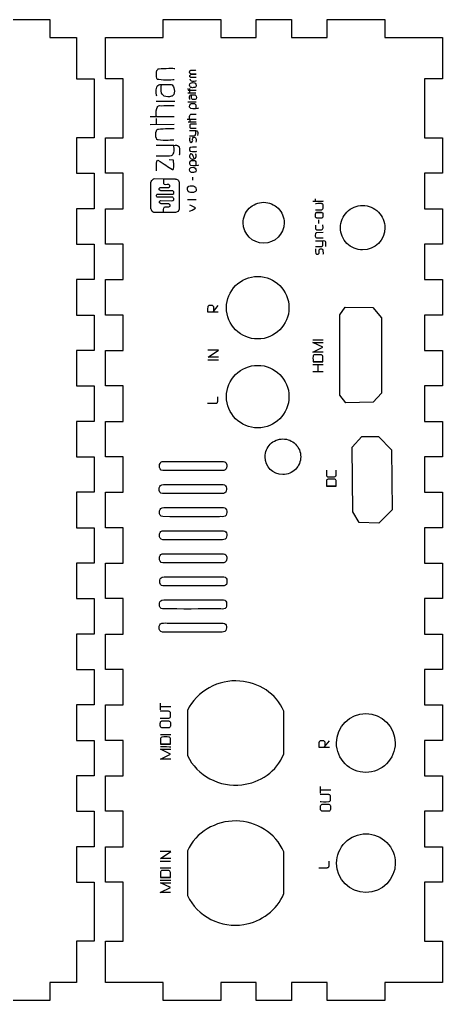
# Model space of a CAD drawing. Extents: x 0 to 1159, y 2 to 472.
# Drawn here: x 403.3 to 606.1, y 1.7 to 472.3 of the extents above; entities that cross this region are included whole.
import ezdxf

# ---------------------------------------------------------------- set-up
doc = ezdxf.new("R2010")
doc.units = 0
doc.layers.add('Imprimir', color=7, linetype='CONTINUOUS')

msp = doc.modelspace()

# ---------------------------------------------------------------- linework, layer by layer
at = {"layer": 'Imprimir', "color": 5}
msp.add_lwpolyline([(396.610632, 472.292005), (417.870568, 472.292005), (417.870568, 463.788055), (430.62652, 463.788055), (430.62652, 443.945502), (439.13044, 443.945502), (439.13044, 415.598997), (430.62652, 415.598997), (430.62652, 398.591095), (439.13044, 398.591095), (439.13044, 381.583213), (430.62652, 381.583213), (430.62652, 364.575317), (439.13044, 364.575317), (439.13044, 347.567421), (430.62652, 347.567421), (430.62652, 330.559517), (439.13044, 330.559517), (439.13044, 313.551613), (430.62652, 313.551613), (430.62652, 296.543717), (439.13044, 296.543717), (439.13044, 279.535813), (430.62652, 279.535813), (430.62652, 262.527909), (439.13044, 262.527909), (439.13044, 245.520005), (430.62652, 245.520005), (430.62652, 228.512109), (439.13044, 228.512109), (439.13044, 211.504205), (430.62652, 211.504205), (430.62652, 194.496301), (439.13044, 194.496301), (439.13044, 177.488397), (430.62652, 177.488397), (430.62652, 160.480493), (439.13044, 160.480493), (439.13044, 143.472597), (430.62652, 143.472597), (430.62652, 126.464693), (439.13044, 126.464693), (439.13044, 109.456789), (430.62652, 109.456789), (430.62652, 92.448885), (439.13044, 92.448885), (439.13044, 75.440989), (430.62652, 75.440989), (430.62652, 58.433085), (439.13044, 58.433085), (439.13044, 30.086581), (430.62652, 30.086581), (430.62652, 10.244029), (417.870568, 10.244029), (417.870568, 1.740077), (396.610632, 1.740077)], dxfattribs=at)
for points in [[(606.095368, 313.551597), (606.095368, 296.543701), (597.591416, 296.543701), (597.591416, 279.535797), (606.095368, 279.535797), (606.095368, 262.527893), (597.591416, 262.527893), (597.591416, 245.519989), (606.095368, 245.519989), (606.095368, 228.512093), (597.591416, 228.512093), (597.591416, 211.504189), (606.095368, 211.504189), (606.095368, 194.496293), (597.591416, 194.496293), (597.591416, 177.488389), (606.095368, 177.488389), (606.095368, 160.480485), (597.591416, 160.480485), (597.591416, 143.472589), (606.095368, 143.472589), (606.095368, 126.464685), (597.591416, 126.464685), (597.591416, 109.456781), (606.095368, 109.456781), (606.095368, 92.448877), (597.591416, 92.448877), (597.591416, 75.440981), (606.095368, 75.440981), (606.095368, 58.433077), (597.591416, 58.433077), (597.591416, 30.086573), (606.095368, 30.086573), (606.095368, 10.244029), (578.457528, 10.244029), (578.457528, 1.740077), (550.819672, 1.740077), (550.819672, 10.244029), (533.811768, 10.244029), (533.811768, 1.740077), (516.80388, 1.740077), (516.80388, 10.244029), (499.795968, 10.244029), (499.795968, 1.740077), (472.15812, 1.740077), (472.15812, 10.244029), (444.52028, 10.244029), (444.52028, 30.086573), (453.024232, 30.086573), (453.024232, 58.433077), (444.52028, 58.433077), (444.52028, 75.440981), (453.024232, 75.440981), (453.024232, 92.448877), (444.52028, 92.448877), (444.52028, 109.456781), (453.024232, 109.456781), (453.024232, 126.464685), (444.52028, 126.464685), (444.52028, 143.472589), (453.024232, 143.472589), (453.024232, 160.480485), (444.52028, 160.480485), (444.52028, 177.488389), (453.024232, 177.488389), (453.024232, 194.496293), (444.52028, 194.496293), (444.52028, 211.504189), (453.024232, 211.504189), (453.024232, 228.512093), (444.52028, 228.512093), (444.52028, 245.519989), (453.024232, 245.519989), (453.024232, 262.527893), (444.52028, 262.527893), (444.52028, 279.535797), (453.024232, 279.535797), (453.024232, 296.543701), (444.52028, 296.543701), (444.52028, 313.551597), (453.024232, 313.551597), (453.024232, 330.559501), (444.52028, 330.559501), (444.52028, 347.567397), (453.024232, 347.567397), (453.024232, 364.575301), (444.52028, 364.575301), (444.52028, 381.583205), (453.024232, 381.583205), (453.024232, 398.591101), (444.52028, 398.591101), (444.52028, 415.599021), (453.024232, 415.599021), (453.024232, 443.945537), (444.52028, 443.945537), (444.52028, 463.788104), (472.15812, 463.788104), (472.15812, 472.292062), (499.795968, 472.292062), (499.795968, 463.788104), (516.80388, 463.788104), (516.80388, 472.292062), (533.811768, 472.292062), (533.811768, 463.788104), (550.819672, 463.788104), (550.819672, 472.292062), (578.457528, 472.292062), (578.457528, 463.788104), (606.095368, 463.788104), (606.095368, 443.945537), (597.591416, 443.945537), (597.591416, 415.599021), (606.095368, 415.599021), (606.095368, 398.591101), (597.591416, 398.591101), (597.591416, 381.583205), (606.095368, 381.583205), (606.095368, 364.575301), (597.591416, 364.575301), (597.591416, 347.567397), (606.095368, 347.567397), (606.095368, 330.559501), (597.591416, 330.559501), (597.591416, 313.551597), (606.095368, 313.551597)], [(520.385152, 365.005181), (520.385152, 365.005181)], [(567.857848, 361.788805), (567.857848, 361.788805)], [(572.673032, 334.135365), (576.849976, 329.231997), (576.84996, 293.092205), (572.854616, 288.733645), (559.778944, 288.370445), (556.87324, 292.184205), (556.87324, 330.684717), (559.415728, 334.316877), (572.673032, 334.135365)], [(517.535048, 319.066397), (517.535048, 319.066397)], [(517.535048, 276.417693), (517.535048, 276.417693)], [(581.684368, 265.874989), (581.98724, 237.150853), (575.626224, 230.685597), (566.236144, 231.040629), (563.20708, 236.190021), (562.904168, 267.086357), (567.44776, 272.235717), (575.4748, 272.235877), (581.684368, 265.874989)], [(502.669768, 258.633053), (502.669768, 258.633045)], [(529.588128, 253.996133), (529.588128, 253.996133)], [(502.510192, 247.559029), (502.510192, 247.559029)], [(502.669768, 236.485117), (502.669768, 236.485117)], [(502.669768, 225.411157), (502.669768, 225.411157)], [(502.669768, 214.337173), (502.669768, 214.337165)], [(502.78568, 203.263245), (502.78568, 203.263237)], [(502.626112, 192.189237), (502.626112, 192.189237)], [(502.510192, 181.115317), (502.510192, 181.115309)], [(529.989024, 140.523501), (529.989024, 140.523501)], [(569.381056, 111.153165), (569.381056, 111.153165)], [(529.989024, 73.031421), (529.989024, 73.031421)], [(569.436112, 53.472397), (569.436112, 53.472397)]]:
    msp.add_lwpolyline(points, close=True, dxfattribs=at)
at = {"layer": 'Imprimir', "color": 7}
for points in [[(485.231504, 445.86862), (485.549704, 446.11606), (487.989224, 446.13446)], [(487.953872, 444.525257), (485.514352, 444.560457)], [(483.95872, 439.221975), (484.24156, 438.514853), (488.059944, 438.514853)], [(484.913312, 438.479493), (484.913312, 439.257335)], [(484.966072, 437.140693), (485.000472, 438.010373)], [(468.826312, 433.209002), (477.72632, 433.209002)], [(483.967624, 437.140693), (487.89256, 437.170293), (487.89256, 437.170293), (487.89256, 437.170293)], [(483.990984, 432.922682), (488.090992, 432.922682)], [(484.87796, 430.3126), (484.94868, 431.33796)], [(465.926296, 425.808987), (477.52632, 425.808987)], [(468.926312, 422.008977), (469.026312, 424.908979)], [(483.744504, 424.553619), (488.026352, 424.553619)], [(485.166072, 423.240579), (485.200472, 424.110259)], [(466.026296, 422.008977), (477.42632, 422.108977), (477.42632, 422.108977), (477.42632, 422.108977)], [(484.167624, 423.240579), (488.092568, 423.270179), (488.092568, 423.270179), (488.092568, 423.270179)], [(487.799944, 418.928406), (484.911728, 418.928406), (484.877328, 418.928406), (484.877328, 418.928406)], [(488.69392, 416.702077), (488.69392, 416.702077), (488.69392, 416.702077)], [(477.32632, 411.908946), (468.926312, 411.908946), (468.826312, 411.908946), (468.826312, 411.908946)], [(477.12632, 404.908932), (475.026312, 405.008932), (475.026312, 405.008932)], [(479.926328, 407.208934), (479.926328, 407.208934), (479.926328, 407.208934)], [(484.913312, 402.982841), (484.984032, 404.008212)], [(467.930672, 395.982989), (472.463472, 395.958189)], [(472.45856, 393.426821), (472.45856, 395.857789), (477.997984, 395.857789)], [(486.39824, 395.239709), (486.39824, 396.760028)], [(466.302872, 381.558181), (466.302872, 394.204901)], [(470.796944, 391.739389), (474.84256, 391.739389)], [(479.926304, 394.104741), (479.926304, 381.332813)], [(469.308048, 388.470101), (476.545488, 388.470101)], [(476.745824, 387.042581), (469.358128, 387.042581)], [(476.82096, 390.147941), (471.086104, 390.147941)], [(545.2616, 385.281469), (545.2616, 386.331469)], [(470.935848, 385.464901), (476.370184, 385.339701)], [(474.84256, 383.937061), (471.186272, 383.912261)], [(472.864152, 382.409461), (474.59212, 382.409461)], [(548.886608, 385.231469), (548.886608, 385.281069)], [(478.14824, 379.755133), (467.705288, 379.755133)], [(545.2116, 381.106501), (548.286608, 381.106501)], [(545.2616, 373.706501), (545.2616, 371.981461)], [(546.8866, 374.431461), (546.8866, 376.206501)], [(548.886608, 372.331461), (548.836608, 373.781461)], [(545.8366, 370.231453), (548.911608, 370.306653)], [(545.8866, 371.456493), (548.186608, 371.456493)], [(548.886608, 367.456493), (546.0866, 367.456493)], [(545.1866, 366.206493), (548.761608, 366.206493)], [(496.248624, 332.213989), (498.515272, 335.126949)], [(498.55068, 332.001749), (493.636672, 332.001749)], [(548.862264, 312.684141), (543.894824, 312.684141), (548.73852, 315.105989), (544.018568, 317.439429), (548.897624, 317.457029)], [(498.688168, 310.292941), (493.8268, 310.310621), (498.688168, 313.651701), (493.685376, 313.651709), (493.685376, 313.651709), (493.685376, 313.651709)], [(543.986592, 306.868941), (548.861608, 306.868941)], [(546.4616, 303.543973), (546.4616, 306.819021)], [(544.011592, 303.518933), (548.886608, 303.518933)], [(498.352648, 289.316525), (498.352648, 291.357485)], [(470.841864, 141.101397), (470.841864, 144.371781)], [(470.841864, 142.710077), (475.809296, 142.745437)], [(470.7358, 140.465005), (470.7358, 140.465005), (470.7358, 140.465005)], [(551.931536, 123.122989), (547.017544, 123.122989)], [(549.629488, 123.335509), (551.896128, 126.248493)], [(475.826976, 117.448645), (470.859544, 117.448645), (475.703232, 119.870493), (470.983288, 122.203941), (475.862328, 122.221621)], [(547.641928, 101.101365), (547.641928, 104.371749)], [(547.535864, 100.464973), (547.535864, 100.464973), (547.535864, 100.464973)], [(547.641928, 102.710037), (552.60936, 102.745397)], [(475.809296, 69.762869), (470.947936, 69.780549), (475.809296, 73.121629), (470.806512, 73.121637), (470.806512, 73.121637), (470.806512, 73.121637)], [(551.764032, 66.492349), (551.764032, 68.533365)], [(475.773944, 53.428677), (470.806512, 53.428677), (475.650192, 55.850533), (470.930256, 58.183981), (475.809296, 58.201661)]]:
    msp.add_lwpolyline(points, dxfattribs=at)
for points in [[(485.443648, 439.787895), (485.44364, 439.787575)], [(485.408296, 399.129151), (485.408288, 399.128831)], [(484.630472, 389.583141), (484.630472, 389.582901)], [(545.3116, 377.581461), (545.3116, 377.581461)], [(545.77212, 379.781541), (548.186584, 379.781541)], [(544.068568, 308.064301), (548.8062, 308.064301)], [(544.068568, 308.064301), (544.068568, 308.064301)], [(550.468576, 248.375373), (555.206208, 248.375373)], [(550.468576, 248.375373), (550.468576, 248.375373)], [(471.513616, 132.545405), (471.513616, 132.545397)], [(470.983288, 124.678821), (475.720904, 124.678821)], [(470.983288, 124.678821), (470.983288, 124.678821)], [(548.31368, 92.545365), (548.31368, 92.545357)], [(470.930256, 60.658853), (475.667872, 60.658853)], [(470.930256, 60.658853), (470.930256, 60.658853)]]:
    msp.add_lwpolyline(points, close=True, dxfattribs=at)
for points in [[(469.226312, 444.109017), (468.87496, 445.045817), (468.773992, 447.01654), (469.226312, 447.909028)], [(469.226312, 447.909028), (469.4946, 448.43839), (469.637272, 448.63655), (470.226312, 448.70903)], [(470.226312, 448.70903), (472.625984, 449.00439), (477.72632, 448.90903), (477.72632, 448.90903)], [(485.019376, 446.6115), (484.850464, 446.92294), (484.841232, 447.241748), (484.984016, 447.566068)], [(484.984016, 447.566068), (485.07524, 447.773268), (485.299656, 447.918548), (485.514344, 447.990308)], [(485.514344, 447.990308), (486.274688, 448.244548), (487.918512, 447.919908), (487.918512, 447.919908)], [(470.126312, 443.509017), (469.45564, 443.643097), (469.46648, 443.468217), (469.226312, 444.109017)], [(477.52632, 443.409017), (477.52632, 443.409017), (472.834272, 442.967737), (470.126312, 443.509017)], [(485.054736, 444.913977), (484.898384, 445.21814), (484.933208, 445.6367), (485.231504, 445.86862)], [(484.913312, 443.853497), (484.913312, 443.853497), (485.244312, 443.101337), (485.585064, 442.934297)], [(485.44364, 446.29326), (485.276752, 446.35166), (485.103648, 446.45606), (485.019376, 446.6115)], [(485.514352, 444.560457), (485.514352, 444.560457), (485.143096, 444.742057), (485.054736, 444.913977)], [(487.989224, 446.13446), (487.989224, 446.13446), (486.211608, 446.02486), (485.44364, 446.29326)], [(485.585064, 442.934297), (486.336672, 442.565817), (488.095304, 443.004697), (488.095304, 443.004697)], [(469.126312, 435.509082), (469.126312, 435.509082), (468.513448, 438.576613), (469.126312, 439.909095)], [(469.126312, 439.909095), (469.383144, 440.467495), (469.913384, 441.063255), (470.526312, 441.109095)], [(470.526312, 441.109095), (472.345768, 441.245175), (474.058624, 441.170695), (476.02632, 441.109095)], [(471.426312, 437.009093), (470.935504, 438.213333), (471.326312, 440.909095), (471.326312, 440.909095)], [(476.02632, 441.109095), (476.68764, 441.088295), (477.10448, 440.232455), (477.32632, 439.609095)], [(477.32632, 439.609095), (477.695288, 438.572293), (477.740496, 437.282053), (477.22632, 436.309085)], [(484.948664, 440.317895), (484.948664, 440.317895), (484.778072, 441.197735), (484.984024, 441.555335)], [(485.44364, 439.787575), (485.182656, 439.924295), (484.948664, 440.317895), (484.948664, 440.317895)], [(484.984024, 441.555335), (485.129296, 441.807575), (485.326992, 441.896615), (485.726488, 442.014937)], [(487.31748, 439.716695), (486.558808, 439.665495), (485.997336, 439.497495), (485.443648, 439.787895)], [(485.726488, 442.014937), (486.125992, 442.133257), (486.442744, 442.114217), (487.140704, 442.014777)], [(487.140704, 442.014777), (487.458096, 441.969977), (487.82388, 441.578615), (487.91852, 441.272295)], [(487.88316, 440.070215), (487.784104, 439.840695), (487.566904, 439.733575), (487.31748, 439.716695)], [(487.91852, 441.272295), (488.03688, 440.889335), (488.042008, 440.438295), (487.88316, 440.070215)], [(472.726312, 435.609085), (472.146376, 435.872205), (471.666664, 436.419325), (471.426312, 437.009093)], [(476.12632, 435.509082), (475.043032, 435.174362), (473.758848, 435.140682), (472.726312, 435.609085)], [(477.22632, 436.309085), (477.014488, 435.908205), (476.559488, 435.642925), (476.12632, 435.509082)], [(484.933688, 433.991722), (484.933688, 433.991722), (484.699848, 435.162122), (484.933688, 435.670525)], [(484.933688, 435.670525), (485.031688, 435.883645), (485.234008, 436.110925), (485.467872, 436.128445)], [(485.467872, 436.128445), (486.162104, 436.179645), (486.815656, 436.151645), (487.566448, 436.128445)], [(485.811272, 434.564362), (485.624, 435.023722), (485.773112, 436.052285), (485.773112, 436.052285)], [(486.307296, 434.030122), (486.086016, 434.130442), (485.902976, 434.339242), (485.811272, 434.564362)], [(487.6046, 433.991722), (487.191256, 433.864042), (486.701272, 433.851082), (486.307296, 434.030122)], [(487.566448, 436.128445), (487.818776, 436.118045), (487.977832, 435.793965), (488.06248, 435.556125)], [(488.02432, 434.296842), (487.943488, 434.143962), (487.76988, 434.042682), (487.6046, 433.991722)], [(488.06248, 435.556125), (488.203264, 435.160442), (488.220512, 434.668122), (488.02432, 434.296842)], [(468.926312, 425.808987), (468.926312, 425.808987), (468.59752, 428.519549), (469.126312, 429.708992)], [(469.126312, 429.708992), (469.375256, 430.269), (469.81356, 431.01868), (470.426312, 431.009)], [(470.426312, 431.009), (472.657784, 430.9738), (477.42632, 431.109), (477.42632, 431.109)], [(485.479, 429.605552), (485.196904, 429.732432), (484.87796, 430.3126), (484.87796, 430.3126)], [(484.94868, 431.33796), (484.94868, 431.33796), (485.285992, 431.95092), (485.585072, 431.97436)], [(489.155968, 429.782032), (489.155968, 429.782032), (486.510984, 429.141312), (485.479, 429.605552)], [(485.585072, 431.97436), (486.117136, 432.01596), (486.608536, 432.0862), (487.211424, 432.04476)], [(487.211424, 432.04476), (487.503472, 432.02476), (487.676744, 431.64796), (487.777104, 431.373)], [(487.777104, 431.373), (487.975088, 430.83052), (487.777104, 429.640592), (487.777104, 429.640592)], [(484.85188, 424.553619), (484.85188, 424.553619), (484.730512, 425.751307), (484.92572, 426.276909)], [(484.92572, 426.276909), (485.017608, 426.524349), (485.1794, 426.855629), (485.405576, 426.851389)], [(485.405576, 426.851389), (486.229264, 426.835389), (487.989448, 426.895389), (487.989448, 426.895389)], [(468.926312, 415.208957), (468.574952, 416.145757), (468.473992, 418.116486), (468.926312, 419.008966)], [(468.926312, 419.008966), (469.1946, 419.538329), (469.337272, 419.736489), (469.926312, 419.808969)], [(469.926312, 419.808969), (472.325984, 420.104329), (477.42632, 420.008969), (477.42632, 420.008969)], [(485.166728, 420.340249), (485.04444, 420.731369), (485.009304, 421.554097), (485.166728, 421.926577)], [(485.166728, 421.926577), (485.260112, 422.147617), (485.309768, 422.230257), (485.514784, 422.260577)], [(485.479976, 420.089929), (485.246552, 420.146729), (485.25032, 420.072329), (485.166728, 420.340249)], [(488.055592, 420.049129), (488.055592, 420.049129), (486.422496, 419.864889), (485.479976, 420.089929)], [(485.514784, 422.260577), (486.35, 422.383857), (488.1252, 422.343937), (488.1252, 422.343937)], [(487.73116, 418.928566), (487.73116, 418.928566), (488.207064, 419.049446), (488.418832, 418.928566)], [(487.765544, 417.222957), (487.928776, 417.745285), (487.799944, 418.928406), (487.799944, 418.928406)], [(488.418832, 418.928566), (488.523656, 418.868566), (488.614792, 418.740646), (488.65952, 418.596966)], [(469.826312, 414.608954), (469.15564, 414.743037), (469.16648, 414.568154), (468.926312, 415.208957)], [(477.22632, 414.508954), (477.22632, 414.508954), (472.534272, 414.067674), (469.826312, 414.608954)], [(485.019376, 415.781197), (485.019376, 415.781197), (484.68468, 414.473914), (484.948656, 413.907354)], [(484.877328, 416.607277), (484.877328, 416.607277), (486.592688, 416.496477), (487.38732, 416.654477)], [(486.29216, 413.907434), (486.551712, 414.372314), (486.092816, 415.004237), (486.36288, 415.463037)], [(486.36288, 415.463037), (486.539504, 415.763117), (486.98104, 415.977037), (487.31748, 415.887277)], [(487.31748, 415.887277), (487.684152, 415.789437), (487.880504, 415.331677), (487.989232, 414.968077)], [(487.38732, 416.654477), (487.579824, 416.692877), (487.688616, 416.976877), (487.765544, 417.222957)], [(487.989232, 414.968077), (488.124464, 414.515834), (487.918512, 413.553834), (487.918512, 413.553834)], [(488.65952, 418.596966), (488.840296, 418.016246), (488.69392, 416.702077), (488.69392, 416.702077)], [(477.12632, 411.908946), (477.12632, 411.908946), (478.510408, 412.164066), (479.126328, 411.908946)], [(477.22632, 408.308942), (477.701072, 409.411502), (477.32632, 411.908946), (477.32632, 411.908946)], [(479.126328, 411.908946), (479.431192, 411.782706), (479.696248, 411.512224), (479.826328, 411.208944)], [(479.826328, 411.208944), (480.352096, 409.983184), (479.926328, 407.208934), (479.926328, 407.208934)], [(485.075208, 409.240702), (484.94496, 409.631582), (484.907536, 410.453664), (485.075208, 410.825904)], [(484.948656, 413.907354), (485.06216, 413.663754), (485.317624, 413.438874), (485.585056, 413.412394)], [(485.075208, 410.825904), (485.174664, 411.046784), (485.227552, 411.129424), (485.445912, 411.159664)], [(485.445912, 411.159664), (486.33548, 411.282864), (488.2262, 411.242944), (488.2262, 411.242944)], [(485.585056, 413.412394), (485.925976, 413.378794), (486.125152, 413.608314), (486.29216, 413.907434)], [(469.026312, 399.808919), (469.026312, 399.808919), (468.7504, 405.337572), (469.626312, 404.808932)], [(468.826312, 407.008934), (468.826312, 407.008934), (473.815224, 406.775014), (476.12632, 407.108934)], [(469.626312, 404.808932), (472.659072, 402.978441), (474.497592, 401.649481), (476.62632, 400.408921)], [(476.12632, 407.108934), (476.686184, 407.189814), (477.0026, 407.789342), (477.22632, 408.308942)], [(476.62632, 400.408921), (477.716952, 399.773319), (477.12632, 404.908932), (477.12632, 404.908932)], [(484.8426, 406.907014), (484.80108, 406.364852), (485.174592, 405.746052), (485.655776, 405.492772)], [(485.691128, 407.967662), (485.2402, 408.008462), (484.877184, 407.358454), (484.8426, 406.907014)], [(485.40884, 408.990622), (485.160224, 409.047422), (485.16424, 408.973022), (485.075208, 409.240702)], [(488.152064, 408.949822), (488.152064, 408.949822), (486.412688, 408.765822), (485.40884, 408.990622)], [(485.620432, 404.644612), (486.152496, 404.686212), (486.643888, 404.756452), (487.246776, 404.715012)], [(485.655776, 405.492772), (486.178864, 405.217412), (486.896768, 405.365972), (487.423544, 405.634212)], [(486.893216, 405.740292), (486.893216, 405.740292), (486.5314, 407.891902), (485.691128, 407.967662)], [(487.246776, 404.715012), (487.538824, 404.695012), (487.712096, 404.318212), (487.812464, 404.043252)], [(487.423544, 405.634212), (487.617184, 405.732852), (487.770456, 405.926132), (487.847808, 406.129172)], [(487.847808, 406.129172), (488.065992, 406.701972), (487.883168, 407.967662), (487.883168, 407.967662)], [(484.913312, 399.659151), (484.913312, 399.659151), (484.74272, 400.539001), (484.948672, 400.896601)], [(485.514352, 402.275801), (485.232256, 402.402681), (484.913312, 402.982841), (484.913312, 402.982841)], [(484.948672, 400.896601), (485.093936, 401.148841), (485.29164, 401.237881), (485.691136, 401.356201)], [(484.984032, 404.008212), (484.984032, 404.008212), (485.321344, 404.621172), (485.620432, 404.644612)], [(489.19132, 402.452281), (489.19132, 402.452281), (486.546344, 401.811561), (485.514352, 402.275801)], [(485.691136, 401.356201), (486.090632, 401.474521), (486.407384, 401.455481), (487.105352, 401.356041)], [(487.105352, 401.356041), (487.422744, 401.311241), (487.78852, 400.919881), (487.883168, 400.613561)], [(487.812464, 404.043252), (488.010448, 403.500761), (487.812464, 402.310841), (487.812464, 402.310841)], [(487.883168, 400.613561), (488.00152, 400.230599), (488.006648, 399.779559), (487.847808, 399.411471)], [(466.753648, 395.181629), (467.060408, 395.543789), (467.930672, 395.982989), (467.930672, 395.982989)], [(477.997984, 395.857789), (477.997984, 395.857789), (478.935184, 395.662749), (479.275184, 395.356909)], [(479.275184, 395.356909), (479.62496, 395.042269), (479.926304, 394.104741), (479.926304, 394.104741)], [(485.408288, 399.128831), (485.147304, 399.265551), (484.913312, 399.659151), (484.913312, 399.659151)], [(487.28212, 399.057951), (486.523448, 399.006751), (485.961976, 398.838751), (485.408296, 399.129151)], [(487.847808, 399.411471), (487.748752, 399.181951), (487.531544, 399.074831), (487.28212, 399.057951)], [(466.302872, 394.204901), (466.302872, 394.204901), (466.521904, 394.908029), (466.753648, 395.181629)], [(470.33248, 390.583061), (470.217168, 390.782741), (470.244224, 391.061869), (470.33248, 391.274909)], [(470.33248, 391.274909), (470.416264, 391.477229), (470.796944, 391.739389), (470.796944, 391.739389)], [(471.086104, 390.147941), (471.086104, 390.147941), (470.477512, 390.331861), (470.33248, 390.583061)], [(472.8892, 393.178181), (472.729096, 393.221381), (472.45856, 393.426821), (472.45856, 393.426821)], [(474.942728, 393.178181), (474.942728, 393.178181), (473.550384, 393.000981), (472.8892, 393.178181)], [(474.84256, 391.739389), (474.84256, 391.739389), (475.250416, 391.936989), (475.343416, 392.126349)], [(475.343416, 392.777461), (475.271176, 392.951941), (474.942728, 393.178181), (474.942728, 393.178181)], [(475.343416, 392.126349), (475.439088, 392.321149), (475.426472, 392.576901), (475.343416, 392.777461)], [(483.994072, 390.113221), (483.994072, 390.113221), (483.756888, 391.131389), (483.923352, 391.598109)], [(483.923352, 391.598109), (484.029888, 391.896749), (484.269208, 392.178189), (484.559752, 392.305229)], [(484.559752, 392.305229), (485.358848, 392.654661), (486.37652, 392.618501), (487.176048, 392.270029)], [(487.176048, 392.270029), (487.504624, 392.126829), (487.78072, 391.823069), (487.918512, 391.492189)], [(487.918512, 391.492189), (488.086192, 391.089549), (488.11532, 390.589301), (487.953872, 390.184101)], [(468.982488, 387.593541), (468.926808, 387.759941), (468.89416, 387.955781), (468.957448, 388.119461)], [(468.957448, 388.119461), (469.017048, 388.273621), (469.308048, 388.470101), (469.308048, 388.470101)], [(469.358128, 387.042581), (469.358128, 387.042581), (469.05304, 387.382741), (468.982488, 387.593541)], [(476.370184, 385.339701), (476.370184, 385.339701), (477.093104, 385.587141), (477.271736, 385.890661)], [(476.545488, 388.470101), (476.545488, 388.470101), (477.113536, 388.676981), (477.246688, 388.920821)], [(477.296776, 386.491701), (477.2024, 386.733621), (476.745824, 387.042581), (476.745824, 387.042581)], [(477.246688, 389.672101), (477.170688, 389.870901), (476.82096, 390.147941), (476.82096, 390.147941)], [(477.246688, 388.920821), (477.366696, 389.140581), (477.336064, 389.438181), (477.246688, 389.672101)], [(477.271736, 385.890661), (477.37344, 386.063461), (477.36964, 386.304901), (477.296776, 386.491701)], [(483.817296, 385.976581), (488.059944, 386.046981), (488.059944, 386.046981), (488.059944, 386.046981)], [(484.630472, 389.582901), (484.370232, 389.675221), (483.994072, 390.113221), (483.994072, 390.113221)], [(487.388184, 389.618341), (486.541136, 389.261061), (485.496872, 389.275541), (484.630472, 389.583141)], [(487.953872, 390.184101), (487.85516, 389.936341), (487.633904, 389.722021), (487.388184, 389.618341)], [(466.97904, 380.255933), (466.655424, 380.622653), (466.302872, 381.558181), (466.302872, 381.558181)], [(470.434984, 384.337941), (470.326232, 384.516261), (470.33152, 384.770421), (470.409944, 384.964021)], [(470.409944, 384.964021), (470.50084, 385.188421), (470.935848, 385.464901), (470.935848, 385.464901)], [(471.186272, 383.912261), (471.186272, 383.912261), (470.584848, 384.092181), (470.434984, 384.337941)], [(472.488512, 379.579533), (472.488512, 379.579533), (472.306672, 381.111133), (472.513552, 381.833461)], [(472.513552, 381.833461), (472.575472, 382.049541), (472.864152, 382.409461), (472.864152, 382.409461)], [(474.59212, 382.409461), (474.59212, 382.409461), (475.302912, 382.576501), (475.468632, 382.860181)], [(475.443592, 383.511301), (475.326648, 383.727141), (474.84256, 383.937061), (474.84256, 383.937061)], [(475.468632, 382.860181), (475.578184, 383.047701), (475.547032, 383.320341), (475.443592, 383.511301)], [(479.926304, 381.332813), (479.926304, 381.332813), (479.589832, 380.533373), (479.275184, 380.255933)], [(484.87796, 380.390493), (484.87796, 380.390493), (487.023224, 381.352173), (487.63568, 381.769301)], [(487.63568, 381.769301), (488.038064, 382.043381), (484.948664, 383.218901), (484.948664, 383.218901)], [(543.961592, 385.231469), (544.061592, 385.231469), (548.886608, 385.231469), (548.886608, 385.231469)], [(548.061608, 384.006509), (547.133016, 384.006509), (545.2366, 383.981709), (545.2366, 383.981709)], [(548.536608, 383.831469), (548.397848, 383.927469), (548.230352, 384.006509), (548.061608, 384.006509)], [(548.286608, 381.106501), (548.286608, 381.106501), (548.50368, 381.237941), (548.586608, 381.331461)], [(548.86104, 383.456509), (548.84928, 383.621389), (548.67252, 383.737389), (548.536608, 383.831469)], [(548.586608, 381.331461), (548.708, 381.468349), (548.86296, 381.623949), (548.86104, 381.806829)], [(548.86104, 381.806829), (548.85304, 382.537949), (548.90296, 382.866189), (548.86104, 383.456509)], [(467.705288, 379.755133), (467.705288, 379.755133), (467.1736, 380.035453), (466.97904, 380.255933)], [(479.275184, 380.255933), (478.96684, 379.984093), (478.14824, 379.755133), (478.14824, 379.755133)], [(545.3116, 377.581461), (545.13904, 378.147461), (545.33656, 379.356501), (545.33656, 379.356501)], [(545.536576, 377.256741), (545.44956, 377.355541), (545.35, 377.455541), (545.3116, 377.581461)], [(545.33656, 379.356501), (545.33656, 379.356501), (545.34848, 379.505541), (545.3916, 379.561781)], [(545.3916, 379.561781), (545.480768, 379.678021), (545.77212, 379.781541), (545.77212, 379.781541)], [(545.786576, 377.031701), (545.67456, 377.039701), (545.610664, 377.172581), (545.536576, 377.256741)], [(548.236584, 377.081301), (547.452912, 376.975861), (546.602104, 376.996741), (545.786576, 377.031701)], [(548.186584, 379.781541), (548.186584, 379.781541), (548.441584, 379.781541), (548.536584, 379.706341)], [(548.561584, 377.281301), (548.474712, 377.188421), (548.362648, 377.098261), (548.236584, 377.081301)], [(548.536584, 379.706341), (548.693864, 379.586741), (548.803552, 379.378661), (548.811584, 379.181301)], [(548.811584, 377.756341), (548.793184, 377.578341), (548.683792, 377.412021), (548.561584, 377.281301)], [(548.811584, 379.181301), (548.830384, 378.720101), (548.859264, 378.217461), (548.811584, 377.756341)], [(545.2616, 371.981461), (545.2616, 371.981461), (545.408352, 371.680093), (545.5366, 371.581453)], [(548.661608, 371.681453), (548.814656, 371.852181), (548.886608, 372.331461), (548.886608, 372.331461)], [(545.2866, 368.156493), (545.2866, 368.156493), (545.22452, 369.201853), (545.3366, 369.706493)], [(545.5616, 367.606493), (545.381184, 367.743773), (545.2866, 368.156493), (545.2866, 368.156493)], [(545.3366, 369.706493), (545.36412, 369.830413), (545.39948, 369.964173), (545.4866, 370.056493)], [(545.4866, 370.056493), (545.576088, 370.151373), (545.8366, 370.231453), (545.8366, 370.231453)], [(545.5366, 371.581453), (545.634792, 371.506253), (545.8866, 371.456493), (545.8866, 371.456493)], [(546.0866, 367.456493), (546.0866, 367.456493), (545.674928, 367.520493), (545.5616, 367.606493)], [(548.186608, 371.456493), (548.186608, 371.456493), (548.544664, 371.550973), (548.661608, 371.681453)], [(545.271512, 362.358493), (545.271512, 362.358493), (545.13864, 361.018725), (545.328232, 360.311205)], [(545.2116, 363.431453), (545.2116, 363.431453), (547.088168, 363.295933), (548.011608, 363.431453)], [(547.315992, 362.221853), (547.447168, 362.322493), (547.629784, 362.350253), (547.795136, 362.350253)], [(547.795136, 362.350253), (548.046672, 362.350253), (548.324456, 362.307853), (548.524008, 362.154885)], [(548.011608, 363.431453), (548.183768, 363.457053), (548.375144, 363.473853), (548.511608, 363.581453)], [(548.511608, 363.581453), (548.64616, 363.687933), (548.755096, 363.856173), (548.768968, 364.027213)], [(548.768968, 366.206493), (548.768968, 366.206493), (549.342, 366.302173), (549.586608, 366.181693)], [(548.768968, 364.027213), (548.832008, 364.803853), (548.768968, 366.206493), (548.768968, 366.206493)], [(549.586608, 366.181693), (549.799104, 366.077053), (550.010896, 365.867133), (550.036608, 365.631693)], [(550.036608, 365.631693), (550.12164, 364.853053), (550.086608, 363.381693), (550.086608, 363.381693)], [(545.328232, 360.311205), (545.374712, 360.137605), (545.450432, 359.956405), (545.588984, 359.844245)], [(545.588984, 359.844245), (545.667384, 359.781045), (545.764096, 359.769845), (545.87816, 359.754885)], [(545.87816, 359.754885), (546.06788, 359.730085), (546.267392, 359.705285), (546.452224, 359.754885)], [(546.452224, 359.754885), (546.623944, 359.801285), (546.805856, 359.880565), (546.914072, 360.021605)], [(546.914072, 360.021605), (547.03596, 360.180485), (547.043424, 360.403285), (547.06956, 360.601845)], [(547.06956, 360.601845), (547.12148, 360.996165), (546.966632, 361.410805), (547.06956, 361.794965)], [(547.06956, 361.794965), (547.11212, 361.953685), (547.185648, 362.121845), (547.315992, 362.221853)], [(548.524008, 362.154885), (548.63992, 362.065925), (548.705536, 361.916485), (548.743168, 361.775285)], [(548.743168, 361.775285), (548.925288, 361.092005), (548.834792, 359.653845), (548.834792, 359.653845)], [(493.636672, 332.001749), (493.636672, 332.001749), (493.647872, 333.549197), (493.689792, 334.321517)], [(493.689792, 334.321517), (493.695392, 334.425037), (493.688992, 334.531437), (493.716352, 334.631357)], [(493.716352, 334.631357), (493.757552, 334.780157), (493.821552, 334.928549), (493.92, 335.047509)], [(493.92, 335.047509), (493.99528, 335.138469), (494.08864, 335.231989), (494.203328, 335.259989)], [(494.203328, 335.259989), (494.629952, 335.364149), (495.113872, 335.333589), (495.558008, 335.295189)], [(495.558008, 335.295189), (495.68852, 335.283989), (495.8132, 335.219189), (495.921024, 335.144709)], [(495.921024, 335.144709), (496.03788, 335.064069), (496.142536, 334.957909), (496.213208, 334.834797)], [(496.213208, 334.834797), (496.265288, 334.744077), (496.29636, 334.638237), (496.301744, 334.533757)], [(496.301744, 334.533757), (496.341264, 333.766957), (496.248624, 332.213989), (496.248624, 332.213989)], [(543.927152, 318.670869), (548.859232, 318.670869), (548.929944, 318.653269), (548.929944, 318.653269)], [(544.050888, 310.751261), (544.029768, 309.784701), (544.068568, 308.064301), (544.068568, 308.064301)], [(544.333736, 311.246221), (544.195688, 311.115661), (544.05548, 310.961021), (544.050888, 310.751261)], [(544.793352, 311.476061), (544.65304, 311.468061), (544.458168, 311.363981), (544.333736, 311.246221)], [(548.063736, 311.476061), (547.025808, 311.492061), (545.879536, 311.540061), (544.793352, 311.476061)], [(548.594064, 311.069501), (548.461104, 311.248221), (548.286456, 311.472621), (548.063736, 311.476061)], [(548.78852, 310.556861), (548.77476, 310.739101), (548.703152, 310.922861), (548.594064, 311.069501)], [(493.650016, 309.073189), (498.582104, 309.073189), (498.652816, 309.055509), (498.652816, 309.055509)], [(548.8062, 308.064301), (548.8062, 308.064301), (548.85284, 309.704781), (548.78852, 310.556861)], [(493.506808, 288.214525), (493.506808, 288.214525), (496.157712, 288.191325), (497.476136, 288.227325)], [(497.476136, 288.227325), (497.60304, 288.227325), (497.735704, 288.238525), (497.851784, 288.289725)], [(497.851784, 288.289725), (497.944176, 288.330525), (498.021968, 288.402605), (498.089696, 288.477565)], [(498.089696, 288.477565), (498.162656, 288.558285), (498.218896, 288.654445), (498.265, 288.753005)], [(498.265, 288.753005), (498.3058, 288.840285), (498.33788, 288.933245), (498.352648, 289.028525)], [(498.352648, 289.028525), (498.367368, 289.123405), (498.352648, 289.220525), (498.352648, 289.316525)], [(550.4866, 256.080053), (550.4866, 256.080053), (550.4186, 254.417085), (550.4866, 253.630053)], [(555.170648, 253.678709), (555.252816, 254.526885), (555.170648, 256.080053), (555.170648, 256.080053)], [(550.450896, 251.062389), (550.429776, 250.095805), (550.468576, 248.375373), (550.468576, 248.375373)], [(550.733744, 251.557365), (550.595696, 251.426773), (550.455488, 251.272165), (550.450896, 251.062389)], [(550.4866, 253.630053), (550.49916, 253.484821), (550.614632, 253.363901), (550.7116, 253.255053)], [(550.7116, 253.255053), (550.80252, 253.153005), (550.900336, 253.015685), (551.0366, 253.005053)], [(551.19336, 251.787173), (551.053048, 251.778933), (550.858176, 251.675077), (550.733744, 251.557365)], [(551.0366, 253.005053), (552.085904, 252.923165), (553.249096, 252.966173), (554.361608, 253.005053)], [(554.463736, 251.787173), (553.425808, 251.803413), (552.279536, 251.851173), (551.19336, 251.787173)], [(554.361608, 253.005053), (554.559568, 253.012253), (554.762408, 253.099773), (554.911616, 253.230053)], [(554.994072, 251.380589), (554.861112, 251.559309), (554.686464, 251.783693), (554.463736, 251.787173)], [(554.911616, 253.230053), (555.041696, 253.343629), (555.153992, 253.506829), (555.170648, 253.678709)], [(555.188528, 250.867933), (555.174768, 251.050181), (555.10316, 251.233957), (554.994072, 251.380589)], [(555.206208, 248.375373), (555.206208, 248.375373), (555.252848, 250.015853), (555.188528, 250.867933)], [(474.766312, 140.465005), (473.46156, 140.472205), (470.7358, 140.465005), (470.7358, 140.465005)], [(470.7358, 137.106245), (470.7358, 137.106245), (473.371808, 137.036005), (474.766312, 137.106245)], [(475.243608, 140.288221), (475.104704, 140.385637), (474.935968, 140.464061), (474.766312, 140.465005)], [(474.766312, 137.106245), (474.941288, 137.115045), (475.11644, 137.184485), (475.261288, 137.283021)], [(475.63252, 139.828605), (475.60916, 140.027933), (475.40792, 140.172981), (475.243608, 140.288221)], [(475.261288, 137.283021), (475.416648, 137.388741), (475.609624, 137.520765), (475.63252, 137.707285)], [(475.63252, 137.707285), (475.739808, 138.581349), (475.716632, 139.111613), (475.63252, 139.828605)], [(470.841864, 133.199469), (470.756432, 133.823221), (470.756432, 134.484917), (470.841864, 135.090989)], [(470.841864, 135.090989), (470.865144, 135.256125), (470.989864, 135.396581), (471.107032, 135.515253)], [(471.107032, 132.775205), (470.986536, 132.890501), (470.864496, 133.034237), (470.841864, 133.199469)], [(471.107032, 135.515253), (471.24484, 135.654829), (471.406624, 135.816205), (471.602008, 135.833453)], [(471.513616, 132.545397), (471.358048, 132.550997), (471.21952, 132.667581), (471.107032, 132.775205)], [(474.819344, 132.492365), (473.74648, 132.523245), (472.61248, 132.503965), (471.513616, 132.545405)], [(471.602008, 135.833453), (472.659976, 135.926861), (473.748304, 135.825133), (474.854704, 135.833453)], [(475.332, 132.757533), (475.192408, 132.625133), (475.011656, 132.486829), (474.819344, 132.492365)], [(474.854704, 135.833453), (475.033912, 135.835053), (475.200088, 135.707285), (475.332, 135.585965)], [(475.332, 135.585965), (475.470376, 135.458693), (475.617816, 135.296101), (475.63252, 135.108669)], [(475.63252, 133.270181), (475.60652, 133.073813), (475.475712, 132.893845), (475.332, 132.757533)], [(475.63252, 135.108669), (475.67868, 134.519869), (475.722376, 133.949989), (475.63252, 133.270181)], [(470.841864, 129.310381), (475.773936, 129.310381), (475.844648, 129.292701), (475.844648, 129.292701)], [(470.965608, 127.365837), (470.944488, 126.399253), (470.983288, 124.678821), (470.983288, 124.678821)], [(471.248448, 127.860813), (471.1104, 127.730221), (470.970192, 127.575613), (470.965608, 127.365837)], [(471.708072, 128.090621), (471.567752, 128.082381), (471.372888, 127.978525), (471.248448, 127.860813)], [(474.97844, 128.090621), (473.94052, 128.106861), (472.79424, 128.154621), (471.708072, 128.090621)], [(475.508768, 127.684037), (475.375808, 127.862757), (475.201168, 128.087141), (474.97844, 128.090621)], [(475.703224, 127.171381), (475.689464, 127.353629), (475.617864, 127.537405), (475.508768, 127.684037)], [(475.720904, 124.678821), (475.720904, 124.678821), (475.767544, 126.319301), (475.703224, 127.171381)], [(470.859544, 123.476741), (475.791616, 123.476741), (475.862328, 123.459061), (475.862328, 123.459061)], [(547.017544, 123.122989), (547.017544, 123.122989), (547.028744, 124.670429), (547.070664, 125.442749)], [(547.070664, 125.442749), (547.076264, 125.546269), (547.069864, 125.652725), (547.097224, 125.752637)], [(547.097224, 125.752637), (547.138424, 125.901461), (547.202424, 126.049789), (547.300872, 126.168781)], [(547.300872, 126.168781), (547.376152, 126.259741), (547.469512, 126.353277), (547.5842, 126.381277)], [(547.5842, 126.381277), (548.010824, 126.485437), (548.494736, 126.454797), (548.938872, 126.416717)], [(548.938872, 126.416717), (549.069384, 126.405517), (549.194064, 126.340557), (549.301888, 126.266197)], [(549.301888, 126.266197), (549.418744, 126.185573), (549.5234, 126.079445), (549.594072, 125.956309)], [(549.594072, 125.956309), (549.646152, 125.865589), (549.677224, 125.759725), (549.682608, 125.655269)], [(549.682608, 125.655269), (549.722128, 124.888501), (549.629488, 123.335509), (549.629488, 123.335509)], [(551.566376, 100.464973), (550.261624, 100.472173), (547.535864, 100.464973), (547.535864, 100.464973)], [(552.043672, 100.288189), (551.904768, 100.385605), (551.736032, 100.464029), (551.566376, 100.464973)], [(552.432584, 99.828573), (552.409224, 100.027901), (552.207984, 100.172949), (552.043672, 100.288189)], [(552.432584, 97.707253), (552.539872, 98.581317), (552.516696, 99.111581), (552.432584, 99.828573)], [(547.535864, 97.106213), (547.535864, 97.106213), (550.171872, 97.035973), (551.566376, 97.106213)], [(547.641928, 93.199429), (547.556496, 93.823189), (547.556496, 94.484885), (547.641928, 95.090957)], [(547.641928, 95.090957), (547.665208, 95.256093), (547.789928, 95.396549), (547.907096, 95.515221)], [(547.907096, 95.515221), (548.044904, 95.654797), (548.206688, 95.816173), (548.402072, 95.833421)], [(548.402072, 95.833421), (549.46004, 95.926829), (550.548368, 95.825101), (551.654768, 95.833421)], [(551.566376, 97.106213), (551.741352, 97.115013), (551.916504, 97.184453), (552.061352, 97.282989)], [(551.654768, 95.833421), (551.833976, 95.835021), (552.000152, 95.707253), (552.132064, 95.585933)], [(552.061352, 97.282989), (552.216712, 97.388709), (552.409688, 97.520733), (552.432584, 97.707253)], [(552.132064, 95.585933), (552.27044, 95.458661), (552.41788, 95.296069), (552.432584, 95.108637)], [(552.432584, 95.108637), (552.478744, 94.519837), (552.52244, 93.949957), (552.432584, 93.270141)], [(547.907096, 92.775165), (547.7866, 92.890461), (547.66456, 93.034197), (547.641928, 93.199429)], [(548.31368, 92.545357), (548.158112, 92.550957), (548.019584, 92.667541), (547.907096, 92.775165)], [(551.619408, 92.492325), (550.546544, 92.523205), (549.412544, 92.503925), (548.31368, 92.545365)], [(552.132064, 92.757493), (551.992472, 92.625093), (551.81172, 92.486789), (551.619408, 92.492325)], [(552.432584, 93.270141), (552.406584, 93.073773), (552.275776, 92.893805), (552.132064, 92.757493)], [(470.771152, 68.543117), (475.703232, 68.543117), (475.773944, 68.525437), (475.773944, 68.525437)], [(551.50108, 65.653405), (551.57404, 65.734173), (551.63028, 65.830285), (551.676384, 65.928877)], [(551.676384, 65.928877), (551.717184, 66.016173), (551.749264, 66.109133), (551.764032, 66.204357)], [(551.764032, 66.204357), (551.778752, 66.299221), (551.764032, 66.396349), (551.764032, 66.492349)], [(470.788832, 65.290421), (475.720904, 65.290421), (475.791616, 65.272741), (475.791616, 65.272741)], [(470.912576, 63.345869), (470.891456, 62.379285), (470.930256, 60.658853), (470.930256, 60.658853)], [(471.195416, 63.840845), (471.057368, 63.710253), (470.91716, 63.555645), (470.912576, 63.345869)], [(471.65504, 64.070653), (471.51472, 64.062413), (471.319848, 63.958557), (471.195416, 63.840845)], [(474.925408, 64.070653), (473.88748, 64.086893), (472.741208, 64.134653), (471.65504, 64.070653)], [(475.455736, 63.664069), (475.322776, 63.842789), (475.148128, 64.067173), (474.925408, 64.070653)], [(475.650192, 63.151413), (475.636432, 63.333661), (475.564832, 63.517437), (475.455736, 63.664069)], [(475.667872, 60.658853), (475.667872, 60.658853), (475.714512, 62.299333), (475.650192, 63.151413)], [(546.918208, 65.390381), (546.918208, 65.390381), (549.569104, 65.366781), (550.887528, 65.402941)], [(550.887528, 65.402941), (551.014424, 65.406141), (551.147088, 65.414221), (551.263168, 65.465581)], [(551.263168, 65.465581), (551.35556, 65.506461), (551.433352, 65.578429), (551.50108, 65.653405)], [(470.806512, 59.456773), (475.738584, 59.456773), (475.809296, 59.439093), (475.809296, 59.439093)]]:
    msp.add_open_spline(points, degree=3, dxfattribs=at)
at = {"layer": 'Imprimir', "color": 5}
for points in [[(510.570672, 374.819085), (510.570656, 377.42191), (511.604672, 379.918135), (513.445246, 381.758614)], [(513.445246, 381.758614), (515.285821, 383.599094), (517.782181, 384.633064), (520.385152, 384.633061)], [(520.385152, 384.633061), (522.98812, 384.63306), (525.484477, 383.599088), (527.325047, 381.758609)], [(527.325047, 381.758609), (529.165618, 379.91813), (530.199632, 377.421907), (530.199616, 374.819085)], [(560.326639, 379.969705), (562.324035, 381.967001), (565.033094, 383.089071), (567.857848, 383.089069)], [(567.857848, 383.089069), (570.6826, 383.089068), (573.391657, 381.966998), (575.389052, 379.969702)], [(557.207144, 372.438901), (557.207126, 375.263496), (558.329242, 377.972409), (560.326639, 379.969705)], [(575.389052, 379.969702), (577.386447, 377.972406), (578.508562, 375.263494), (578.508544, 372.438901)], [(520.385152, 365.005181), (514.964771, 365.005174), (510.570679, 369.399008), (510.570672, 374.819085)], [(530.199616, 374.819085), (530.199609, 369.399015), (525.805526, 365.005183), (520.385152, 365.005181)], [(560.326664, 364.908143), (558.32927, 366.905423), (557.207145, 369.614318), (557.207144, 372.438901)], [(578.508544, 372.438901), (578.508543, 366.557015), (573.740064, 361.788805), (567.857848, 361.788805)], [(567.857848, 361.788805), (565.033107, 361.788803), (562.324059, 362.910862), (560.326664, 364.908143)], [(506.929652, 344.668651), (509.742378, 347.481219), (513.557253, 349.061302), (517.535048, 349.061301)], [(517.535048, 349.061301), (525.81837, 349.061294), (532.533327, 342.34671), (532.533328, 334.063853)], [(502.536752, 334.063853), (502.536753, 338.041424), (504.116926, 341.856084), (506.929652, 344.668651)], [(506.929649, 323.459049), (504.116923, 326.271618), (502.536751, 330.08628), (502.536752, 334.063853)], [(532.533328, 334.063853), (532.533331, 325.780992), (525.818373, 319.066403), (517.535048, 319.066397)], [(517.535048, 319.066397), (513.557252, 319.066396), (509.742376, 320.64648), (506.929649, 323.459049)], [(506.929649, 302.019945), (509.742376, 304.832513), (513.557252, 306.412598), (517.535048, 306.412597)], [(517.535048, 306.412597), (525.818373, 306.41259), (532.533331, 299.698001), (532.533328, 291.415141)], [(502.536752, 291.415141), (502.536751, 295.392713), (504.116923, 299.207376), (506.929649, 302.019945)], [(506.929652, 280.810342), (504.116926, 283.622909), (502.536753, 287.437569), (502.536752, 291.415141)], [(532.533328, 291.415141), (532.533327, 283.132283), (525.81837, 276.417699), (517.535048, 276.417693)], [(517.535048, 276.417693), (513.557253, 276.417692), (509.742378, 277.997775), (506.929652, 280.810342)], [(521.028016, 262.555765), (521.028003, 264.825928), (521.929864, 267.003116), (523.535198, 268.608369)], [(523.535198, 268.608369), (525.140531, 270.213622), (527.317837, 271.115444), (529.588128, 271.115445)], [(529.588128, 271.115445), (531.858421, 271.115447), (534.035728, 270.213625), (535.641063, 268.608372)], [(535.641063, 268.608372), (537.246399, 267.003119), (538.148261, 264.82593), (538.148248, 262.555765)], [(470.474408, 258.101557), (470.372, 258.974981), (470.719728, 259.986389), (471.653656, 260.237613)], [(471.653656, 260.237613), (472.835472, 260.395045), (474.044632, 260.275613), (475.238192, 260.312893)], [(475.238192, 260.312893), (483.879432, 260.307293), (492.521256, 260.324413), (501.162144, 260.304253)], [(501.162144, 260.304253), (501.998816, 260.236173), (502.687584, 259.472509), (502.669768, 258.633053)], [(529.588128, 253.996133), (524.860509, 253.996133), (521.028016, 257.828411), (521.028016, 262.555765)], [(538.148248, 262.555765), (538.148248, 260.285608), (537.246381, 258.108431), (535.641046, 256.503188)], [(471.982032, 255.971029), (470.927888, 256.041749), (470.32832, 257.131309), (470.474408, 258.101557)], [(499.218296, 255.962389), (490.139616, 255.967989), (481.060352, 255.950869), (471.982032, 255.971029)], [(501.9304, 256.248525), (501.111344, 255.765485), (500.122664, 256.031461), (499.218296, 255.962389)], [(502.669768, 258.633045), (502.681528, 257.788677), (502.770392, 256.756613), (501.9304, 256.248525)], [(535.641046, 256.503188), (534.035712, 254.897946), (531.858412, 253.996131), (529.588128, 253.996133)], [(471.822456, 244.897045), (470.768304, 244.967765), (470.168744, 246.057333), (470.314832, 247.027573)], [(470.314832, 247.027573), (470.212424, 247.901005), (470.560176, 248.912389), (471.49408, 249.163613)], [(471.49408, 249.163613), (472.675896, 249.321053), (473.885056, 249.201613), (475.078616, 249.238893)], [(499.05872, 244.888405), (489.98004, 244.894005), (480.900776, 244.876885), (471.822456, 244.897045)], [(475.078616, 249.238893), (483.719856, 249.233293), (492.36168, 249.250413), (501.002568, 249.230253)], [(501.770824, 245.174541), (500.951768, 244.691501), (499.963088, 244.957477), (499.05872, 244.888405)], [(501.002568, 249.230253), (501.839248, 249.162173), (502.528008, 248.398485), (502.510192, 247.559029)], [(502.510192, 247.559029), (502.521952, 246.714661), (502.6108, 245.682613), (501.770824, 245.174541)], [(471.982032, 233.823141), (470.92788, 233.893861), (470.32832, 234.983421), (470.474408, 235.953661)], [(470.474408, 235.953661), (470.372, 236.827085), (470.719752, 237.838477), (471.653656, 238.089701)], [(471.653656, 238.089701), (472.835472, 238.247141), (474.044632, 238.127701), (475.238192, 238.164981)], [(475.238192, 238.164981), (483.879432, 238.159381), (492.521256, 238.176501), (501.162144, 238.156341)], [(501.162144, 238.156341), (501.998816, 238.088261), (502.687584, 237.324573), (502.669768, 236.485117)], [(502.669768, 236.485117), (502.681528, 235.640757), (502.770376, 234.608709), (501.9304, 234.100637)], [(499.218296, 233.814501), (490.139616, 233.820101), (481.060352, 233.802981), (471.982032, 233.823141)], [(501.9304, 234.100637), (501.111344, 233.617597), (500.122664, 233.883573), (499.218296, 233.814501)], [(470.474408, 224.879709), (470.372, 225.753125), (470.719752, 226.764509), (471.653656, 227.015741)], [(471.653656, 227.015741), (472.835472, 227.173181), (474.044632, 227.053741), (475.238192, 227.091021)], [(475.238192, 227.091021), (483.879432, 227.085421), (492.521256, 227.102541), (501.162144, 227.082381)], [(501.162144, 227.082381), (501.998816, 227.014301), (502.687584, 226.250613), (502.669768, 225.411157)], [(471.982032, 222.749173), (470.92788, 222.819893), (470.32832, 223.909461), (470.474408, 224.879709)], [(499.218296, 222.740533), (490.139616, 222.746133), (481.060352, 222.729013), (471.982032, 222.749173)], [(501.9304, 223.026669), (501.111352, 222.543629), (500.122664, 222.809605), (499.218296, 222.740533)], [(502.669768, 225.411157), (502.681528, 224.566797), (502.770376, 223.534749), (501.9304, 223.026669)], [(471.982032, 211.675165), (470.927872, 211.745885), (470.328328, 212.835501), (470.474408, 213.805749)], [(470.474408, 213.805749), (470.372, 214.679157), (470.719768, 215.690517), (471.653656, 215.941733)], [(471.653656, 215.941733), (472.835472, 216.099165), (474.044632, 215.979733), (475.238192, 216.017013)], [(475.238192, 216.017013), (483.879432, 216.011413), (492.521256, 216.028533), (501.162144, 216.008373)], [(501.9304, 211.952677), (501.11136, 211.469613), (500.122664, 211.735597), (499.218296, 211.666525)], [(501.162144, 216.008373), (501.998816, 215.940293), (502.687584, 215.176629), (502.669768, 214.337173)], [(502.669768, 214.337165), (502.681528, 213.492805), (502.770352, 212.460773), (501.9304, 211.952677)], [(499.218296, 211.666525), (490.139616, 211.672125), (481.060352, 211.655005), (471.982032, 211.675165)], [(472.097944, 200.601245), (471.04376, 200.671965), (470.444232, 201.761573), (470.59032, 202.731821)], [(470.59032, 202.731821), (470.487912, 203.605229), (470.83568, 204.616589), (471.769568, 204.867805)], [(471.769568, 204.867805), (472.951384, 205.025237), (474.160544, 204.905805), (475.354104, 204.943085)], [(475.354104, 204.943085), (483.995344, 204.937485), (492.637168, 204.954605), (501.278056, 204.934445)], [(501.278056, 204.934445), (502.114728, 204.866365), (502.803496, 204.102701), (502.78568, 203.263245)], [(502.78568, 203.263237), (502.79744, 202.418877), (502.88628, 201.386813), (502.046312, 200.878733)], [(499.334208, 200.592605), (490.255528, 200.598205), (481.176264, 200.581085), (472.097944, 200.601245)], [(502.046312, 200.878733), (501.227256, 200.395701), (500.238576, 200.661677), (499.334208, 200.592605)], [(470.430752, 191.657821), (470.328352, 192.531245), (470.676112, 193.542621), (471.61, 193.793877)], [(471.61, 193.793877), (472.791816, 193.951325), (474.000976, 193.831877), (475.194536, 193.869157)], [(475.194536, 193.869157), (483.835776, 193.863557), (492.4776, 193.880677), (501.11848, 193.860517)], [(501.11848, 193.860517), (501.955168, 193.792437), (502.64392, 193.028701), (502.626112, 192.189237)], [(471.938376, 189.527309), (470.884232, 189.598029), (470.284656, 190.687581), (470.430752, 191.657821)], [(499.174632, 189.518669), (490.095952, 189.524269), (481.016696, 189.507149), (471.938376, 189.527309)], [(501.886744, 189.804805), (501.067688, 189.321773), (500.079, 189.587741), (499.174632, 189.518669)], [(502.626112, 192.189237), (502.637872, 191.344893), (502.726704, 190.312861), (501.886744, 189.804805)], [(471.822456, 178.453301), (470.768312, 178.524021), (470.168736, 179.613565), (470.314832, 180.583813)], [(470.314832, 180.583813), (470.212424, 181.457245), (470.560152, 182.468653), (471.49408, 182.719877)], [(471.49408, 182.719877), (472.675896, 182.877309), (473.885056, 182.757877), (475.078616, 182.795157)], [(475.078616, 182.795157), (483.719856, 182.789557), (492.36168, 182.806677), (501.002568, 182.786517)], [(501.002568, 182.786517), (501.83924, 182.718437), (502.528008, 181.954773), (502.510192, 181.115317)], [(502.510192, 181.115309), (502.521952, 180.270941), (502.610816, 179.238861), (501.770824, 178.730789)], [(499.05872, 178.444661), (489.98004, 178.450261), (480.900776, 178.433141), (471.822456, 178.453301)], [(501.770824, 178.730789), (500.951768, 178.247765), (499.963088, 178.513733), (499.05872, 178.444661)], [(508.997712, 154.933765), (498.783768, 155.956853), (488.223168, 150.175581), (483.840904, 140.844709)], [(529.989024, 140.523501), (526.598816, 148.938861), (517.878776, 154.336173), (508.997712, 154.933765)], [(483.840904, 140.844709), (483.840904, 133.631165), (483.840904, 126.417605), (483.840904, 119.204053)], [(529.989024, 119.865445), (529.989024, 126.751469), (529.989024, 133.637485), (529.989024, 140.523501)], [(555.298048, 125.235421), (555.298075, 133.012795), (561.603245, 139.317588), (569.381056, 139.317589)], [(569.381056, 139.317589), (577.158867, 139.317588), (583.464037, 133.012795), (583.464064, 125.235421)], [(559.422852, 115.277765), (556.781774, 117.918701), (555.298038, 121.500578), (555.298048, 125.235421)], [(583.464064, 125.235421), (583.464074, 121.500578), (581.980338, 117.918701), (579.33926, 115.277765)], [(483.840904, 119.204053), (488.345352, 109.569357), (499.430344, 103.747613), (509.921768, 105.190229)], [(509.921768, 105.190229), (518.528064, 106.126109), (526.829928, 111.672085), (529.989024, 119.865445)], [(569.381056, 111.153165), (565.646003, 111.153165), (562.063929, 112.636828), (559.422852, 115.277765)], [(579.33926, 115.277765), (576.698183, 112.636828), (573.116109, 111.153165), (569.381056, 111.153165)], [(507.123096, 87.818741), (497.497472, 88.059949), (487.791808, 82.335197), (483.840904, 73.500277)], [(529.989024, 73.031421), (526.333984, 82.070893), (516.713744, 87.778997), (507.123096, 87.818741)], [(559.477906, 77.512226), (562.118984, 80.153161), (565.701059, 81.636822), (569.436112, 81.636821)], [(569.436112, 81.636821), (573.171163, 81.63682), (576.753236, 80.153158), (579.394313, 77.512223)], [(555.353096, 67.554573), (555.353088, 71.289415), (556.836827, 74.871291), (559.477906, 77.512226)], [(579.394313, 77.512223), (582.03539, 74.871289), (583.519128, 71.289414), (583.51912, 67.554573)], [(483.840904, 73.500277), (483.840904, 66.332373), (483.840904, 59.164469), (483.840904, 51.996557)], [(529.989024, 52.943125), (529.989024, 59.639229), (529.989024, 66.335325), (529.989024, 73.031421)], [(569.436112, 53.472397), (561.658294, 53.472393), (555.353119, 59.777192), (555.353096, 67.554573)], [(583.51912, 67.554573), (583.519097, 59.777196), (577.213927, 53.472398), (569.436112, 53.472397)], [(483.840904, 51.996557), (488.47396, 42.070013), (500.096192, 36.214157), (510.841792, 38.123645)], [(510.841792, 38.123645), (519.152936, 39.401461), (526.917392, 45.032525), (529.989024, 52.943125)]]:
    msp.add_open_spline(points, degree=3, dxfattribs=at)

doc.saveas('drawing.dxf')
